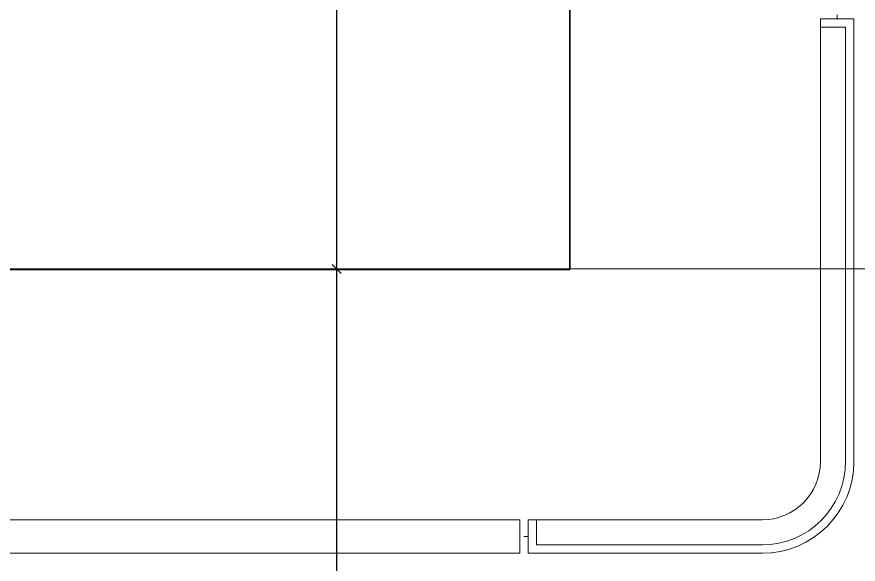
# Model space of a CAD drawing. Header units: inches. Extents: x -7543 to -822, y 102837 to 190349.
# Drawn here: x -837.16267 to -837.13749, y 102837.04026 to 102837.05665 of the extents above; entities that cross this region are included whole.
import ezdxf

# ---------------------------------------------------------------- set-up
doc = ezdxf.new("R2010")
doc.units = ezdxf.units.IN
doc.header["$MEASUREMENT"] = 0
doc.linetypes.add('__ZG_T_P__9', pattern=[22, 1, -10, 1, -10])
doc.linetypes.add('DASHED2', pattern=[9.525, 6.35, -3.175])
doc.layers.get('0').update_dxf_attribs({"lineweight": 25})
doc.layers.add('BALKON', color=7, linetype='Continuous', lineweight=20, true_color=0xffaaa9)
doc.layers.add('DUVAR', color=7, linetype='Continuous', lineweight=35, true_color=0xfc4642)
doc.layers.add('ICOL', color=55, linetype='Continuous', lineweight=25)
doc.layers.add('ÇEKME MESAFESİ', color=7, linetype='Continuous', lineweight=20)

msp = doc.modelspace()

# ---------------------------------------------------------------- linework, layer by layer
at = {"color": 0, "linetype": 'ByBlock', "lineweight": -2}
for p, q in [((-837.152963, 102837.048968), (-837.153233, 102837.049238)), ((-837.153233, 102837.049238), (-837.152963, 102837.048968))]:
    msp.add_line(p, q, dxfattribs=at)
at = {"layer": 'BALKON'}
for p, q in [((-837.138621, 102837.056587), (-837.137621, 102837.056587)), ((-837.138621, 102837.056587), (-837.138621, 102837.043337)), ((-837.138121, 102837.056587), (-837.138121, 102837.056712)), ((-837.137621, 102837.056587), (-837.137621, 102837.043337)), ((-837.138621, 102837.056337), (-837.137871, 102837.056337)), ((-837.137871, 102837.056337), (-837.137871, 102837.043337)), ((-837.185746, 102837.041587), (-837.147621, 102837.041587)), ((-837.147621, 102837.040587), (-837.147621, 102837.041587)), ((-837.147371, 102837.040587), (-837.147371, 102837.041587)), ((-837.147371, 102837.041587), (-837.140371, 102837.041587)), ((-837.147121, 102837.040837), (-837.147121, 102837.041587)), ((-837.147371, 102837.041087), (-837.147496, 102837.041087)), ((-837.147121, 102837.040837), (-837.140371, 102837.040837)), ((-837.185746, 102837.040587), (-837.147621, 102837.040587)), ((-837.147371, 102837.040587), (-837.140371, 102837.040587))]:
    msp.add_line(p, q, dxfattribs=at)
for radius in [0.00275, 0.0025, 0.00175]:
    msp.add_arc((-837.140371, 102837.043337), radius, 270, 0, dxfattribs=at)
at = {"layer": 'DUVAR', "linetype": '__ZG_T_P__9'}
for p, q in [((-837.146121, 102837.049087), (-837.146121, 102837.136588)), ((-837.242996, 102837.049087), (-837.146121, 102837.049087))]:
    msp.add_line(p, q, dxfattribs=at)
at = {"layer": 'ICOL'}
for p, q in [((-837.153098, 102837.049103), (-837.15308, 102837.136589)), ((-837.153103, 102837.024103), (-837.153098, 102837.049103))]:
    msp.add_line(p, q, dxfattribs=at)
at = {"layer": 'ICOL', "color": 53}
msp.add_line((-837.153387, 102837.049103), (-837.152888, 102837.049103), dxfattribs=at)
msp.add_line((-837.153387, 102837.049103), (-837.152888, 102837.049103), dxfattribs=at)
at = {"layer": 'ÇEKME MESAFESİ', "linetype": 'DASHED2', "ltscale": 10}
msp.add_line((-837.187945, 102837.04911), (-837.049829, 102837.049082), dxfattribs=at)

doc.saveas('drawing.dxf')
